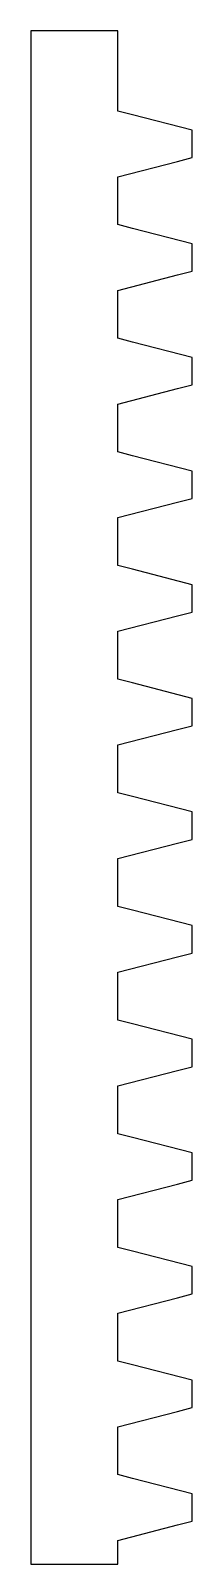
# Model space of a CAD drawing. Header units: millimetres. Extents: x -4.1 to 1.5, y -25.6 to 27.4.
import ezdxf

# ---------------------------------------------------------------- set-up
doc = ezdxf.new("R2010")
doc.units = ezdxf.units.MM

msp = doc.modelspace()

# ---------------------------------------------------------------- linework, layer by layer
msp.add_lwpolyline([(-1.672, -25.595), (-1.083, -25.595), (-1.083, -24.93), (-1.083, -24.767), (0.977, -24.235), (1.48, -24.105), (1.48, -23.344), (1.48, -23.158), (-0.579, -22.626), (-1.083, -22.496), (-1.083, -21.166), (-1.083, -20.84), (0.977, -20.308), (1.48, -20.178), (1.48, -19.417), (1.48, -19.231), (-0.579, -18.699), (-1.083, -18.569), (-1.083, -17.239), (-1.083, -16.913), (0.977, -16.381), (1.48, -16.251), (1.48, -15.49), (1.48, -15.304), (-0.579, -14.772), (-1.083, -14.642), (-1.083, -13.312), (-1.083, -12.986), (0.977, -12.454), (1.48, -12.324), (1.48, -11.563), (1.48, -11.377), (-0.579, -10.845), (-1.083, -10.715), (-1.083, -9.385), (-1.083, -9.059), (0.977, -8.527), (1.48, -8.397), (1.48, -7.636), (1.48, -7.45), (-0.579, -6.918), (-1.083, -6.788), (-1.083, -5.458), (-1.083, -5.132), (0.977, -4.6), (1.48, -4.47), (1.48, -3.709), (1.48, -3.523), (-0.579, -2.991), (-1.083, -2.861), (-1.083, -1.531), (-1.083, -1.205), (0.977, -0.673), (1.48, -0.543), (1.48, 0.218), (1.48, 0.404), (-0.579, 0.936), (-1.083, 1.066), (-1.083, 2.396), (-1.083, 2.722), (0.977, 3.254), (1.48, 3.384), (1.48, 4.145), (1.48, 4.331), (-0.579, 4.863), (-1.083, 4.993), (-1.083, 6.323), (-1.083, 6.649), (0.977, 7.181), (1.48, 7.311), (1.48, 8.072), (1.48, 8.257), (-0.579, 8.79), (-1.083, 8.92), (-1.083, 10.25), (-1.083, 10.576), (0.977, 11.108), (1.48, 11.238), (1.48, 11.999), (1.48, 12.184), (-0.579, 12.717), (-1.083, 12.847), (-1.083, 14.177), (-1.083, 14.503), (0.977, 15.035), (1.48, 15.165), (1.48, 15.926), (1.48, 16.111), (-0.579, 16.644), (-1.083, 16.774), (-1.083, 18.104), (-1.083, 18.43), (0.977, 18.962), (1.48, 19.092), (1.48, 19.853), (1.48, 20.038), (-0.579, 20.571), (-1.083, 20.701), (-1.083, 22.031), (-1.083, 22.356), (0.977, 22.889), (1.48, 23.019), (1.48, 23.78), (1.48, 23.965), (-0.579, 24.498), (-1.083, 24.628), (-1.083, 26.86), (-1.083, 27.405), (-3.493, 27.405), (-4.083, 27.405), (-4.083, -15.184), (-4.083, -25.595), (-1.672, -25.595)], close=True)

doc.saveas('drawing.dxf')
